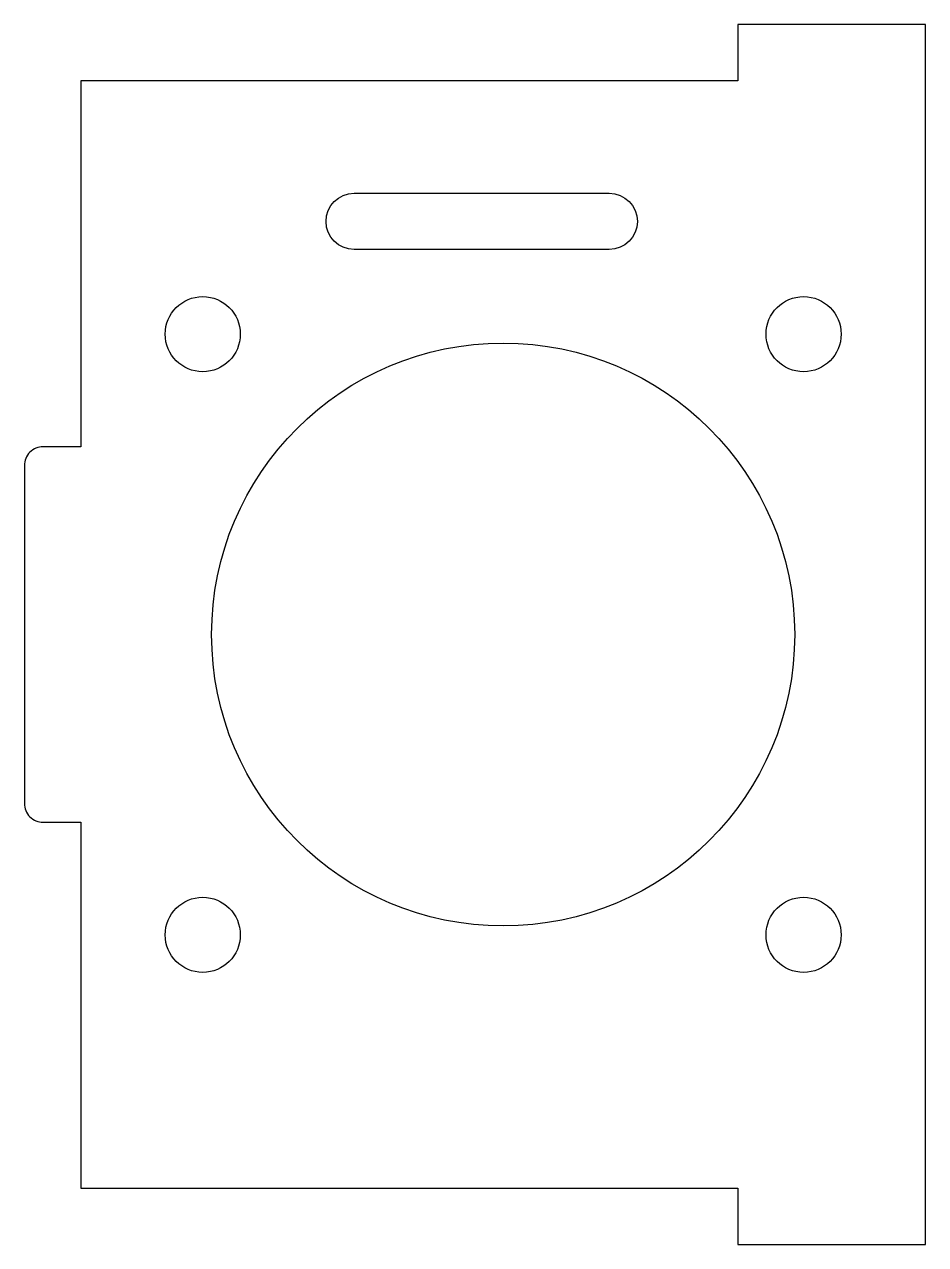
# Model space of a CAD drawing. Header units: millimetres. Extents: x -20.5 to 27.5, y -32.5 to 32.5.
import ezdxf

# ---------------------------------------------------------------- set-up
doc = ezdxf.new("R2010")
doc.units = ezdxf.units.MM

msp = doc.modelspace()

# ---------------------------------------------------------------- linework, layer by layer
for points in [[(-17.5, -29.5), (17.5, -29.5), (17.5, -32.5), (27.5, -32.5), (27.5, 32.5), (17.5, 32.5), (17.5, 29.5), (-17.5, 29.5), (-17.5, 10), (-19.5, 10, 0.414214), (-20.5, 9), (-20.5, -9, 0.414214), (-19.5, -10), (-17.5, -10)], [(10.648, 23.508, -1), (10.648, 20.508), (-2.935, 20.508, -1), (-2.935, 23.508)]]:
    msp.add_lwpolyline(points, format="xyb", close=True)
for centre, radius in [((-11, 16), 2), ((21, 16), 2), ((5, 0), 15.528), ((-11, -16), 2), ((21, -16), 2)]:
    msp.add_circle(centre, radius)

doc.saveas('drawing.dxf')
